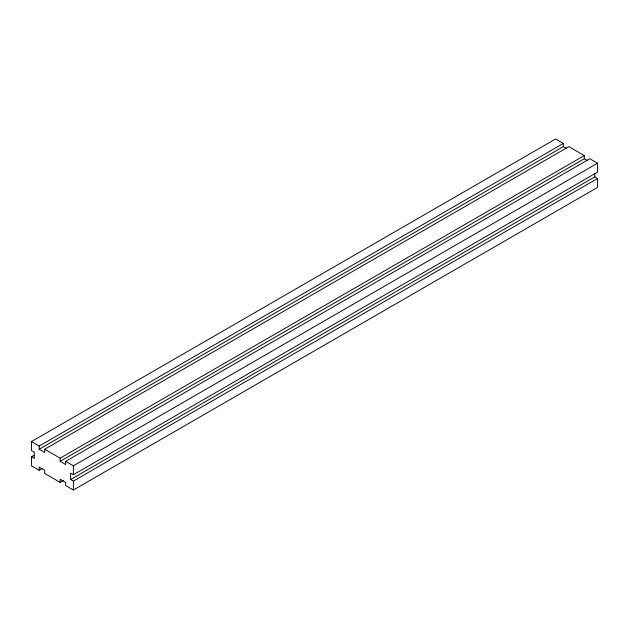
<?xml version="1.0" encoding="UTF-8"?>
<svg xmlns="http://www.w3.org/2000/svg" width="629" height="629" viewBox="0 0 629 629"><rect width="100%" height="100%" fill="white"/><g stroke="black" fill="none" stroke-linecap="round" stroke-linejoin="round"><path stroke-width="0.94" d="M42.583 468.306L39.179 470.272L31.45 465.814L31.45 456.89L34.21 458.486L34.21 452.117L31.45 450.521L31.45 441.605L555.619 138.978L563.34 143.436L563.34 146.62L39.179 449.248L39.179 446.063L563.34 143.436M31.45 456.89L34.005 455.42M39.179 449.248L44.69 452.432L44.69 449.248L568.86 146.62L584.31 155.544L584.31 158.728L60.14 461.348L60.14 458.171L584.31 155.544M60.14 461.348L65.66 464.532L65.66 461.348L589.821 158.728L597.55 163.186L597.55 172.11L73.381 474.73L70.629 473.142L70.629 479.51L73.381 481.099L597.55 178.479L597.55 187.395L73.381 490.022L65.66 485.564L65.66 482.38L60.14 479.196L60.14 482.38L63.545 480.414M65.66 461.348L73.381 465.814L597.55 163.186M70.629 479.51L594.79 176.883L597.55 178.479M563.34 146.62L566.493 148.444M584.31 158.728L587.462 160.544M31.45 441.605L39.179 446.063M44.69 449.248L60.14 458.171M60.14 482.38L44.69 473.456L44.69 470.272L39.179 467.088L39.179 470.272M594.79 173.242L594.79 176.883M73.381 465.814L73.381 474.73M73.381 481.099L73.381 490.022"/></g></svg>
